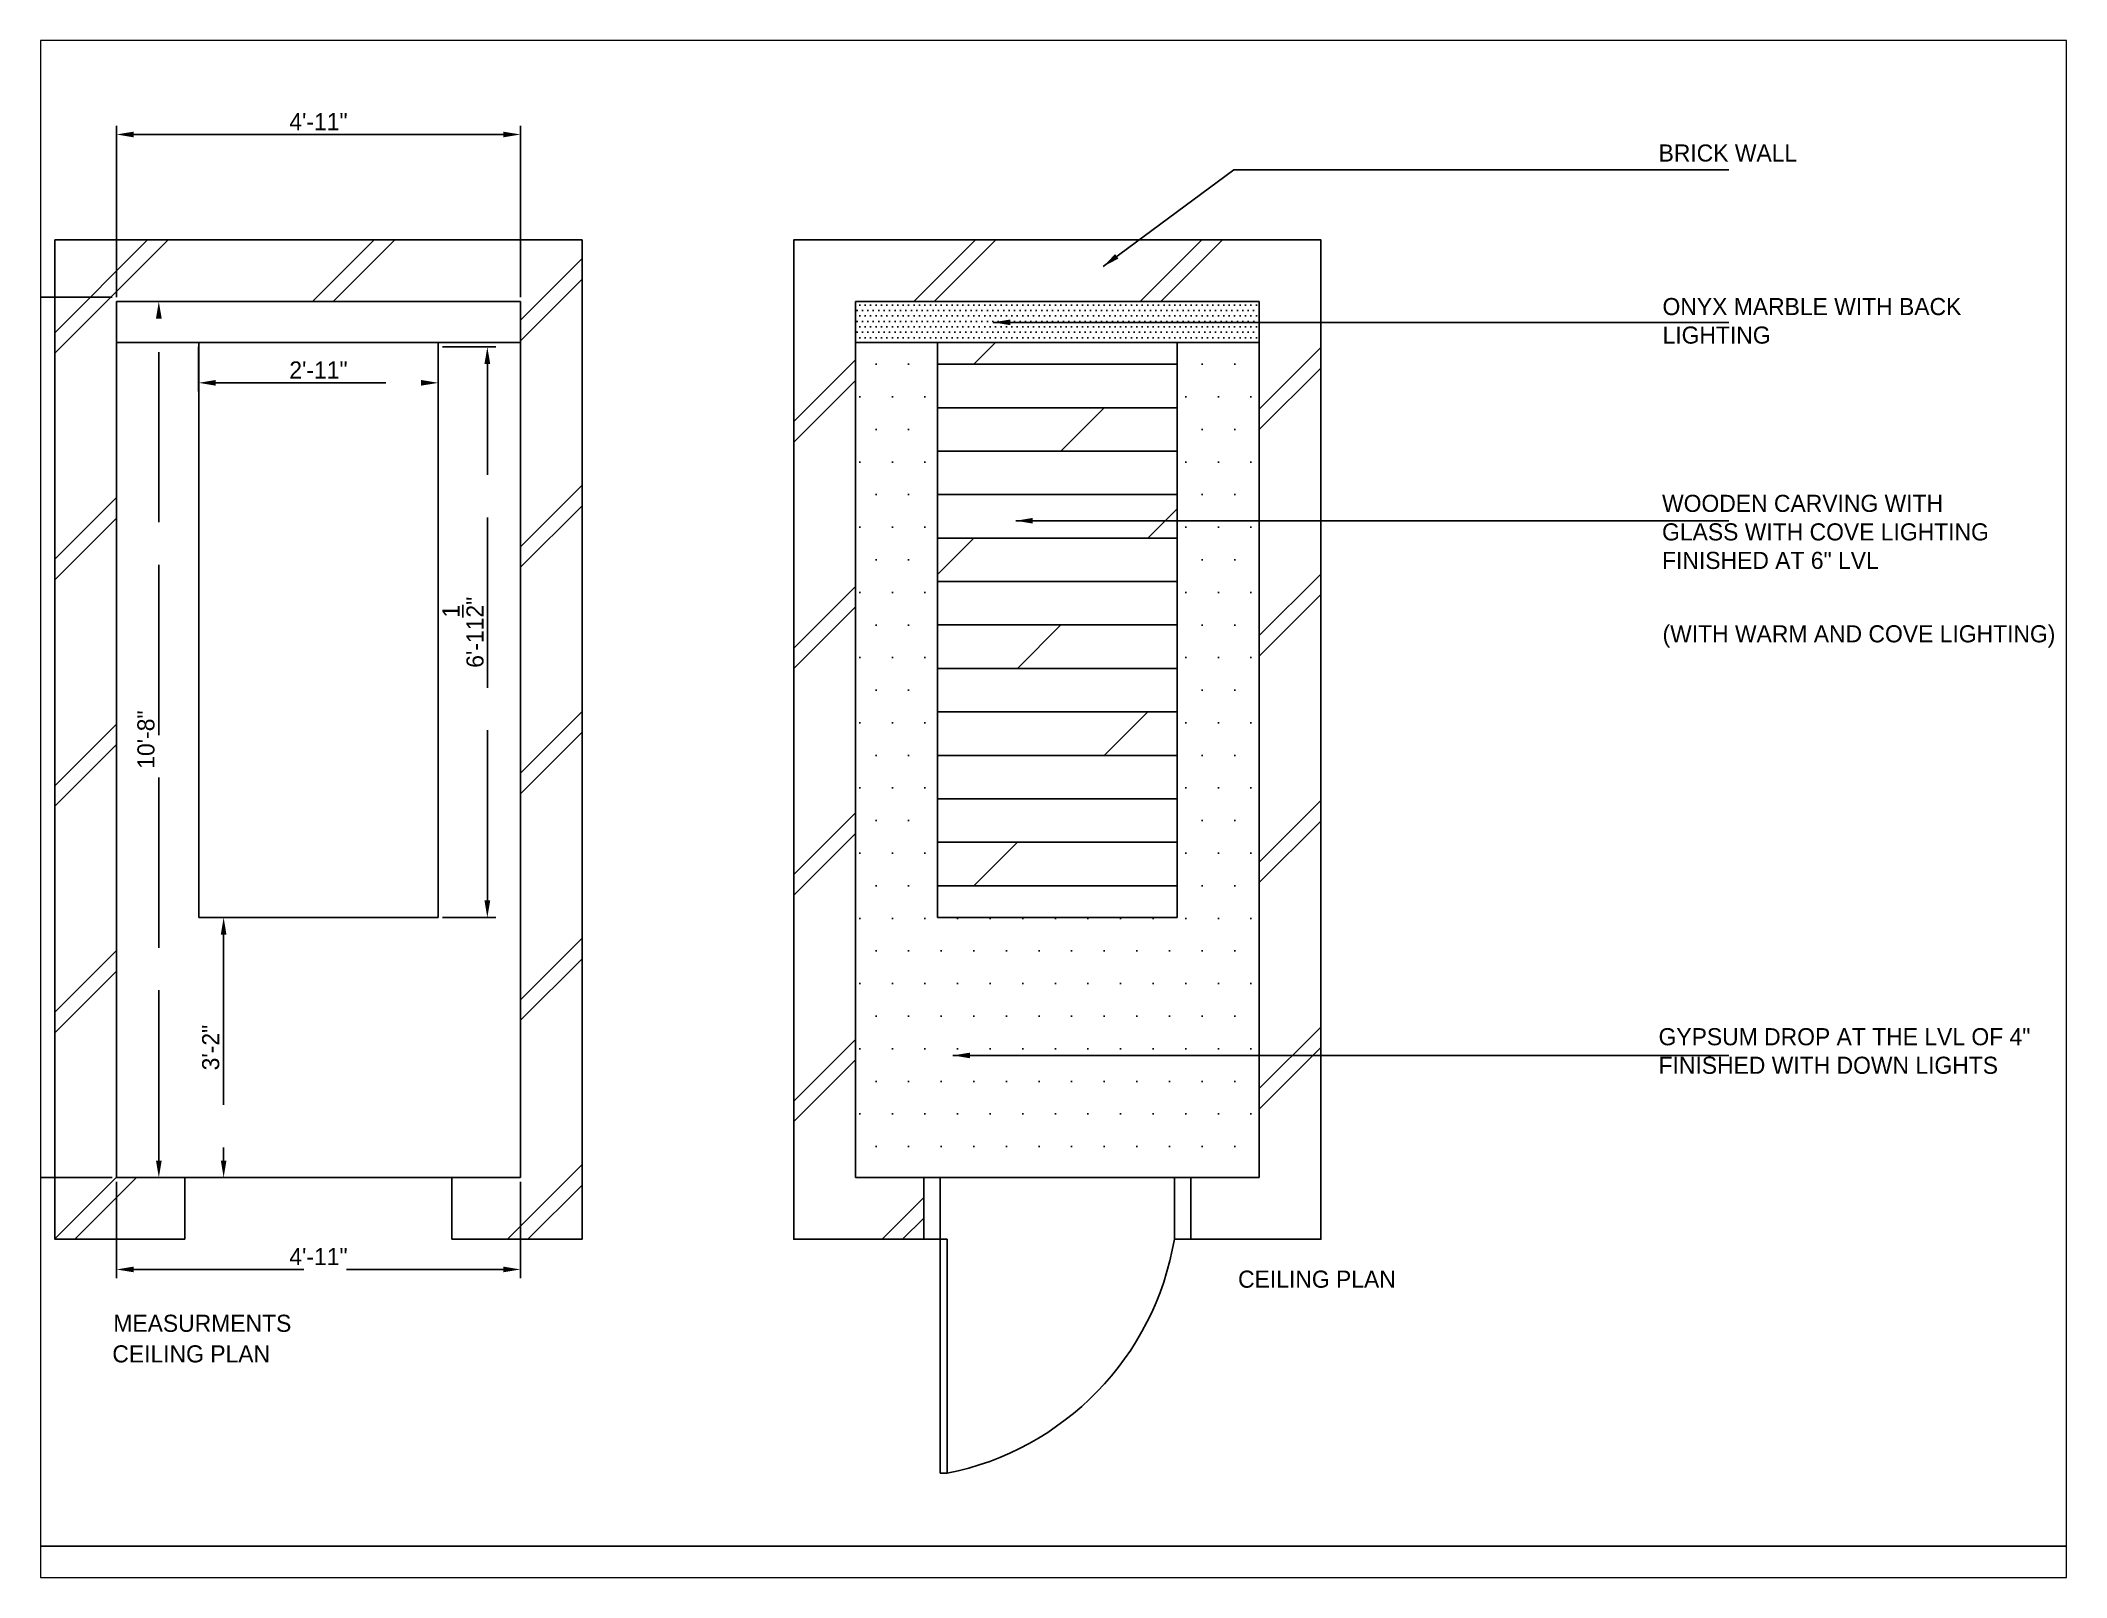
# Paper-space layout 'CEILING PLAN' of a CAD drawing. Header units: millimetres. Extents: x 26 to 231, y 20 to 176.
# The model-space entities are those that its viewports show. They can reach past a viewport. Long polylines and large blocks are cut down to what shows.
import ezdxf

# ---------------------------------------------------------------- set-up
doc = ezdxf.new("R2010")
doc.units = ezdxf.units.MM
doc.linetypes.add('ACAD_ISO02W100', pattern=[15, 12, -3])
doc.dimstyles.new('ISO-25', dxfattribs={"dimtxt": 2.5, "dimasz": 2.5, "dimexe": 1.25, "dimexo": 0.625, "dimtad": 1, "dimlunit": 4, "dimtxsty": 'Standard', "dimcen": 2.5, "dimadec": 0, "dimazin": 0, "dimtfac": 1, "dimtmove": 0, "dimatfit": 3, "dimfxl": 1, "dimarcsym": 0})

# ---------------------------------------------------------------- blocks, each defined once
blk = doc.blocks.new('*D3')
at = {"color": 0, "linetype": 'ACAD_ISO02W100', "lineweight": -2}
for p, q in [((1384.07, -160.5), (1384.07, -167)), ((1419.07, -160.5), (1419.07, -167)), ((1386.57, -165.75), (1416.57, -165.75))]:
    blk.add_line(p, q, dxfattribs=at)
at = {"color": 0, "linetype": 'ACAD_ISO02W100'}
for points in [[(1386.57, -165.33), (1386.57, -166.16), (1384.07, -165.75)], [(1416.57, -165.33), (1416.57, -166.16), (1419.07, -165.75)]]:
    blk.add_solid(points, dxfattribs=at)
at = {"layer": 'Defpoints', "color": 0, "linetype": 'ACAD_ISO02W100'}
for p in [(1384.07, -159.87), (1419.07, -159.87), (1419.07, -165.75)]:
    blk.add_point(p, dxfattribs=at)
at = {"color": 0, "linetype": 'ACAD_ISO02W100', "insert": (1401.57, -163.87), "char_height": 2.5, "attachment_point": 5}
blk.add_mtext('2\'-11"', dxfattribs=at)
blk = doc.blocks.new('*D4')
at = {"color": 0, "linetype": 'ACAD_ISO02W100', "lineweight": -2}
for p, q in [((1419.7, -160.5), (1427.49, -160.5)), ((1426.24, -241.37), (1426.24, -163)), ((1419.7, -243.87), (1427.49, -243.87))]:
    blk.add_line(p, q, dxfattribs=at)
at = {"color": 0, "linetype": 'ACAD_ISO02W100'}
for points in [[(1425.82, -163), (1426.66, -163), (1426.24, -160.5)], [(1425.82, -241.37), (1426.66, -241.37), (1426.24, -243.87)]]:
    blk.add_solid(points, dxfattribs=at)
at = {"layer": 'Defpoints', "color": 0, "linetype": 'ACAD_ISO02W100'}
for p in [(1419.07, -160.5), (1426.24, -160.5), (1419.07, -243.87)]:
    blk.add_point(p, dxfattribs=at)
at = {"color": 0, "linetype": 'ACAD_ISO02W100', "insert": (1422.7, -202.19), "char_height": 2.5, "attachment_point": 5, "rotation": 90}
blk.add_mtext('6\'-11{\\H1.000000x;\\S1/2;}"', dxfattribs=at)
blk = doc.blocks.new('*D5')
at = {"color": 0, "linetype": 'ACAD_ISO02W100', "lineweight": -2}
for p, q in [((1384.7, -243.87), (1388.97, -243.87)), ((1387.72, -246.37), (1387.72, -279.37)), ((1384.7, -281.87), (1388.97, -281.87))]:
    blk.add_line(p, q, dxfattribs=at)
at = {"color": 0, "linetype": 'ACAD_ISO02W100'}
for points in [[(1387.3, -246.37), (1388.13, -246.37), (1387.72, -243.87)], [(1387.3, -279.37), (1388.13, -279.37), (1387.72, -281.87)]]:
    blk.add_solid(points, dxfattribs=at)
at = {"layer": 'Defpoints', "color": 0, "linetype": 'ACAD_ISO02W100'}
for p in [(1384.07, -243.87), (1384.07, -281.87), (1387.72, -281.87)]:
    blk.add_point(p, dxfattribs=at)
at = {"color": 0, "linetype": 'ACAD_ISO02W100', "insert": (1385.84, -262.87), "char_height": 2.5, "attachment_point": 5, "rotation": 90}
blk.add_mtext('3\'-2"', dxfattribs=at)
blk = doc.blocks.new('*D6')
at = {"color": 0, "linetype": 'ACAD_ISO02W100', "lineweight": -2}
for p, q in [((1372.7, -153.87), (1379.5, -153.87)), ((1378.25, -279.37), (1378.25, -156.37)), ((1372.7, -281.87), (1379.5, -281.87))]:
    blk.add_line(p, q, dxfattribs=at)
at = {"color": 0, "linetype": 'ACAD_ISO02W100'}
for points in [[(1377.83, -156.37), (1378.67, -156.37), (1378.25, -153.87)], [(1377.83, -279.37), (1378.67, -279.37), (1378.25, -281.87)]]:
    blk.add_solid(points, dxfattribs=at)
at = {"layer": 'Defpoints', "color": 0, "linetype": 'ACAD_ISO02W100'}
for p in [(1372.07, -153.87), (1378.25, -153.87), (1372.07, -281.87)]:
    blk.add_point(p, dxfattribs=at)
at = {"color": 0, "linetype": 'ACAD_ISO02W100', "insert": (1376.38, -217.87), "char_height": 2.5, "attachment_point": 5, "rotation": 90}
blk.add_mtext('10\'-8"', dxfattribs=at)
blk = doc.blocks.new('*D7')
at = {"color": 0, "linetype": 'ACAD_ISO02W100', "lineweight": -2}
for p, q in [((1372.07, -282.5), (1372.07, -296.54)), ((1431.07, -282.5), (1431.07, -296.54)), ((1374.57, -295.29), (1428.57, -295.29))]:
    blk.add_line(p, q, dxfattribs=at)
at = {"color": 0, "linetype": 'ACAD_ISO02W100'}
for points in [[(1374.57, -294.87), (1374.57, -295.7), (1372.07, -295.29)], [(1428.57, -294.87), (1428.57, -295.7), (1431.07, -295.29)]]:
    blk.add_solid(points, dxfattribs=at)
at = {"layer": 'Defpoints', "color": 0, "linetype": 'ACAD_ISO02W100'}
for p in [(1372.07, -281.87), (1431.07, -281.87), (1431.07, -295.29)]:
    blk.add_point(p, dxfattribs=at)
at = {"color": 0, "linetype": 'ACAD_ISO02W100', "insert": (1401.57, -293.41), "char_height": 2.5, "attachment_point": 5}
blk.add_mtext('4\'-11"', dxfattribs=at)
blk = doc.blocks.new('*D23')
at = {"color": 0, "lineweight": -2}
for p, q in [((1372.07, -153.25), (1372.07, -128.21)), ((1374.57, -129.46), (1428.57, -129.46)), ((1431.07, -153.25), (1431.07, -128.21))]:
    blk.add_line(p, q, dxfattribs=at)
at = {"color": 0}
for points in [[(1374.57, -129.05), (1374.57, -129.88), (1372.07, -129.46)], [(1428.57, -129.05), (1428.57, -129.88), (1431.07, -129.46)]]:
    blk.add_solid(points, dxfattribs=at)
at = {"layer": 'Defpoints', "color": 0}
for p in [(1431.07, -129.46), (1372.07, -153.87), (1431.07, -153.87)]:
    blk.add_point(p, dxfattribs=at)
at = {"color": 0, "insert": (1401.57, -127.59), "char_height": 2.5, "attachment_point": 5}
blk.add_mtext('4\'-11"', dxfattribs=at)
blk = doc.blocks.new('*D24')
at = {"color": 0, "lineweight": -2}
for p, q in [((1371.45, -153.25), (1352.38, -153.25)), ((1353.63, -279.37), (1353.63, -155.75)), ((1371.45, -281.87), (1352.38, -281.87))]:
    blk.add_line(p, q, dxfattribs=at)
at = {"color": 0}
for points in [[(1353.21, -155.75), (1354.05, -155.75), (1353.63, -153.25)], [(1353.21, -279.37), (1354.05, -279.37), (1353.63, -281.87)]]:
    blk.add_solid(points, dxfattribs=at)
at = {"layer": 'Defpoints', "color": 0}
for p in [(1353.63, -153.25), (1372.07, -153.25), (1372.07, -281.87)]:
    blk.add_point(p, dxfattribs=at)
at = {"color": 0, "insert": (1350.09, -217.56), "char_height": 2.5, "attachment_point": 5, "rotation": 90}
blk.add_mtext('10\'-8{\\H1.000000x;\\S3/4;}"', dxfattribs=at)

msp = doc.modelspace()

# ---------------------------------------------------------------- hatches: boundary and pattern name
h = msp.add_hatch()
h.set_pattern_fill('JIS_LC_8A', color=256, scale=3, style=0)
h.set_pattern_definition([(45, (-134.628, -696.435), (-16.5463, 16.5463), []), (45, (-131.628, -696.435), (-16.5463, 16.5463), [])])
h.paths.add_polyline_path([(1440.073, -144.875), (1363.073, -144.875), (1363.073, -290.875), (1382.073, -290.875), (1382.073, -281.875), (1372.073, -281.875), (1372.073, -153.875), (1431.073, -153.875), (1431.073, -281.875), (1421.073, -281.875), (1421.073, -290.875), (1440.073, -290.875)])
h = msp.add_hatch()
h.set_pattern_fill('JIS_LC_8A', color=256, scale=3, style=0)
h.set_pattern_definition([(45, (-26.69, -1271.992), (-16.5463, 16.5463), []), (45, (-23.69, -1271.992), (-16.5463, 16.5463), [])])
h.paths.add_polyline_path([(1471.011, -290.875), (1490.011, -290.875), (1490.011, -281.875), (1480.011, -281.875), (1480.011, -153.875), (1539.011, -153.875), (1539.011, -281.875), (1529.011, -281.875), (1529.011, -290.875), (1548.011, -290.875), (1548.011, -144.875), (1471.011, -144.875)])
h = msp.add_hatch()
h.set_pattern_fill('DOTS', color=256, scale=0.5, style=0)
h.set_pattern_definition([(0, (-26.6907, -1271.9925), (0.396875, 0.79375), [0, -0.79375])])
h.paths.add_polyline_path([(1539.011, -159.875), (1539.011, -153.875), (1480.011, -153.875), (1480.011, -159.875)])
h = msp.add_hatch()
h.set_pattern_fill('DOTS', color=256, scale=3, style=0)
h.set_pattern_definition([(0, (-26.6907, -696.435), (2.38125, 4.7625), [0, -4.7625])])
h.paths.add_polyline_path([(1492.011, -243.875), (1492.011, -159.875), (1480.011, -159.875), (1480.011, -281.875), (1539.011, -281.875), (1539.011, -159.875), (1527.011, -159.875), (1527.011, -243.875)])
h = msp.add_hatch()
h.set_pattern_fill('DOLMIT', color=256, style=0)
h.set_pattern_definition([(0, (-26.691, -696.435), (0, 6.35), []), (45, (-26.69, -696.435), (-12.7, 12.7), [8.98026, -17.9605])])
h.paths.add_polyline_path([(1527.011, -159.875), (1492.011, -159.875), (1492.011, -243.875), (1527.011, -243.875)])

# ---------------------------------------------------------------- linework, layer by layer
for p, q in [((1372.073, -281.875), (1372.073, -153.875)), ((1372.073, -153.875), (1431.073, -153.875)), ((1372.073, -153.875), (1431.073, -153.875)), ((1372.073, -281.875), (1372.073, -153.875)), ((1431.073, -153.875), (1431.073, -281.875)), ((1431.073, -153.875), (1431.073, -281.875)), ((1480.011, -281.875), (1480.011, -153.875)), ((1480.011, -153.875), (1539.011, -153.875)), ((1480.011, -153.875), (1539.011, -153.875)), ((1480.011, -281.875), (1480.011, -153.875)), ((1539.011, -153.875), (1539.011, -281.875)), ((1539.011, -153.875), (1539.011, -281.875)), ((1372.073, -159.875), (1431.073, -159.875)), ((1384.073, -243.875), (1384.073, -159.875)), ((1419.073, -159.875), (1419.073, -243.875)), ((1480.011, -159.875), (1539.011, -159.875)), ((1492.011, -243.875), (1492.011, -159.875)), ((1527.011, -159.875), (1527.011, -243.875)), ((1384.073, -243.875), (1419.073, -243.875)), ((1492.011, -243.875), (1527.011, -243.875)), ((1382.073, -281.875), (1372.073, -281.875)), ((1431.073, -281.875), (1372.073, -281.875)), ((1382.073, -290.875), (1382.073, -281.875)), ((1431.073, -281.875), (1421.073, -281.875)), ((1421.073, -290.875), (1421.073, -281.875)), ((1490.011, -281.875), (1480.011, -281.875)), ((1539.011, -281.875), (1480.011, -281.875)), ((1490.011, -290.875), (1490.011, -281.875)), ((1539.011, -281.875), (1529.011, -281.875)), ((1529.011, -290.875), (1529.011, -281.875)), ((1492.414, -290.875), (1492.414, -325.068)), ((1493.414, -290.875), (1492.414, -290.875)), ((1493.414, -290.875), (1493.414, -325.068)), ((1493.414, -325.068), (1492.414, -325.068))]:
    msp.add_line(p, q)
for points in [[(1175.516, 449.391), (2152.293, 449.391), (2152.293, -335.699), (1175.516, -335.699)], [(1490.011, -290.875), (1492.414, -290.875), (1492.414, -281.875), (1490.011, -281.875)], [(1529.011, -290.875), (1526.608, -290.875), (1526.608, -281.875), (1529.011, -281.875)]]:
    msp.add_lwpolyline(points, close=True)
for points in [[(1382.073, -290.875), (1363.073, -290.875), (1363.073, -144.875), (1440.073, -144.875), (1440.073, -290.875), (1421.073, -290.875)], [(1490.011, -290.875), (1471.011, -290.875), (1471.011, -144.875), (1548.011, -144.875), (1548.011, -290.875), (1529.011, -290.875)]]:
    msp.add_lwpolyline(points)
msp.add_arc((1485.206, -283.892), 41.986, 281.27372, 350.42665)

# ---------------------------------------------------------------- texts
at = {"char_height": 2.5, "attachment_point": 1}
for s, insert, width in [('BRICK WALL', (1597.338, -130.919), 24.651), ('ONYX MARBLE WITH BACK LIGHTING', (1597.917, -153.352), 55.29208), ('WOODEN CARVING WITH GLASS WITH COVE LIGHTING FINISHED AT 6" LVL', (1597.849, -182.106), 47.79337), ('(WITH WARM AND COVE LIGHTING)', (1597.917, -201.166), 55.29208), ('GYPSUM DROP AT THE LVL OF 4" FINISHED WITH DOWN LIGHTS', (1597.338, -260.034), 58.56376), ('CEILING PLAN', (1535.912, -295.456), 29.58315), ('MEASURMENTS', (1371.602, -301.901), 28.27538), ('CEILING PLAN', (1371.461, -306.372), 29.58315)]:
    msp.add_mtext(s, dxfattribs=dict(at, insert=insert, width=width))

# ---------------------------------------------------------------- dimensions: what is measured, and where the dimension line sits
dim = msp.add_linear_dim(base=(1431.073, -129.463), p1=(1372.073, -153.875), p2=(1431.073, -153.875), dimstyle='ISO-25')
dim.commit()
dim.dimension.update_dxf_attribs({"geometry": '*D23', "text_midpoint": (1401.573, -127.588)})
dim = msp.add_linear_dim(base=(1353.630611377, -153.249883845), p1=(1372.073239374, -281.874883845), p2=(1372.073239374, -153.249883845), angle=90, dimstyle='ISO-25')
dim.commit()
dim.dimension.update_dxf_attribs({"geometry": '*D24', "text_midpoint": (1350.08894471, -217.562383845)})
at = {"linetype": 'ACAD_ISO02W100'}
for base, p1, p2, picture, middle in [((1378.25, -153.875), (1372.073, -281.875), (1372.073, -153.875), '*D6', (1376.375, -217.875)), ((1387.716, -281.875), (1384.073, -243.875), (1384.073, -281.875), '*D5', (1385.841, -262.875))]:
    dim = msp.add_linear_dim(base=base, p1=p1, p2=p2, angle=90, dimstyle='ISO-25', dxfattribs=at)
    dim.commit()
    dim.dimension.update_dxf_attribs({"geometry": picture, "text_midpoint": middle})
for base, p1, p2, picture, middle in [((1419.073, -165.747), (1384.073, -159.875), (1419.073, -159.875), '*D3', (1401.573, -163.872)), ((1431.073, -295.286), (1372.073, -281.875), (1431.073, -281.875), '*D7', (1401.573, -293.411))]:
    dim = msp.add_linear_dim(base=base, p1=p1, p2=p2, dimstyle='ISO-25', dxfattribs=at)
    dim.commit()
    dim.dimension.update_dxf_attribs({"geometry": picture, "text_midpoint": middle})
dim = msp.add_linear_dim(base=(1426.240689848, -160.499883845), p1=(1419.073239374, -243.874883845), p2=(1419.073239374, -160.499883845), angle=90, dimstyle='ISO-25', dxfattribs=at)
dim.commit()
dim.dimension.update_dxf_attribs({"geometry": '*D4', "text_midpoint": (1426.240689848, -202.187383845), "dimtype": 160})

# ---------------------------------------------------------------- leaders
for points in [[(1516.183, -148.758), (1535.272, -134.616), (1607.597, -134.616)], [(1500.146, -156.909), (1607.597, -156.909)], [(1503.427, -185.898), (1607.597, -185.898)], [(1494.26, -264.02), (1607.597, -264.02)]]:
    msp.add_leader(points, dimstyle='ISO-25', override={"dimgap": 0.625, "dimtad": 0})

psp = doc.layouts.new('CEILING PLAN')

# ---------------------------------------------------------------- viewports
at = {"layer": '0'}
psp.add_viewport(center=(128.5, 97.5), size=(205.6, 156), view_center_point=(1508.947, -228.013), view_height=224.56029, dxfattribs=at)

doc.saveas('drawing.dxf')
